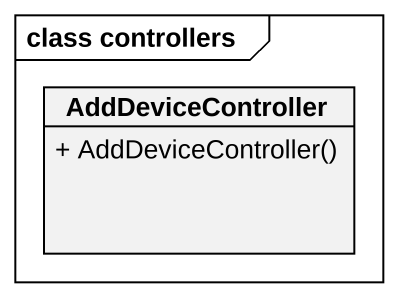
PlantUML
@startuml
mainframe class controllers
hide circle
hide empty members
skinparam classAttributeIconSize 0
class AddDeviceController {
  + AddDeviceController()
}
@enduml
